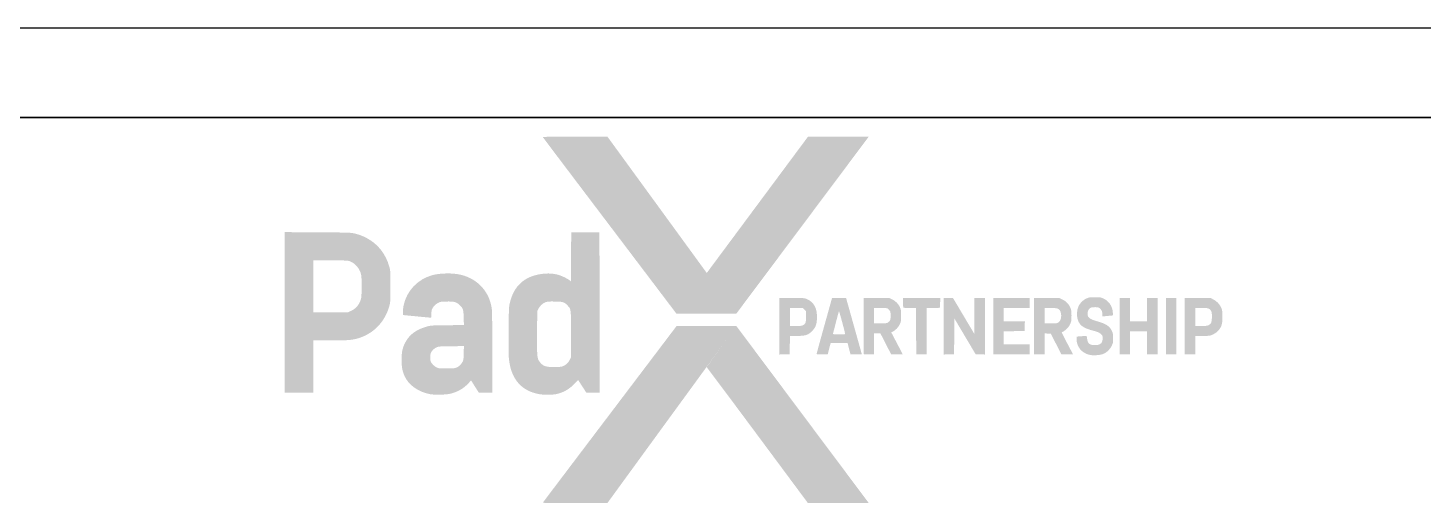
# Paper-space layout 'Layout1' of a CAD drawing. Extents: x -8 to 852, y -7 to 544.
# Drawn here: x 575.9 to 648.5, y 22 to 46.7 of the extents above; entities that cross this region are included whole.
import ezdxf
from ezdxf.enums import TextEntityAlignment as Align

# ---------------------------------------------------------------- set-up
doc = ezdxf.new("R2010")
doc.units = 0
doc.header["$LTSCALE"] = 10
doc.layers.get('0').update_dxf_attribs({"linetype": 'CONTINUOUS'})
doc.layers.get('Defpoints').update_dxf_attribs({"color": 9, "linetype": 'CONTINUOUS'})
for name, color, linetype in [('FRAME', 7, 'CONTINUOUS'), ('Title Block', 255, 'CONTINUOUS'), ('TITLE BLOCK-TEXT', 12, 'CONTINUOUS')]:
    doc.layers.add(name, color=color, linetype=linetype)
doc.styles.add('Scovan Standard', font='Franklin%20Gothic%20Medium%20Cond%20Regular.ttf', dxfattribs={"height": 2.5})

# ---------------------------------------------------------------- blocks, each defined once
blk = doc.blocks.new('HYPERSTEELPAGEFRAME')
at = {"layer": 'FRAME'}
for p, q in [((4.655, 4.655), (839.115, 4.655)), ((0, 0), (843.771, 0))]:
    blk.add_line(p, q, dxfattribs=at)
blk = doc.blocks.new('TB-CLOGO')
at = {"linetype": 'Continuous'}
h = blk.add_hatch(color=249, dxfattribs=at)
h.dxf.hatch_style = 1
edge = h.paths.add_edge_path()
edge.add_spline(control_points=[(-0.173, -0.334), (-1.725, -2.478), (-1.716, -2.478), (-1.716, -2.478)], knot_values=[0, 0, 0, 0, 1, 1, 1, 1], degree=3, periodic=0)
edge.add_spline(control_points=[(-1.716, -2.478), (-1.707, -2.478), (-0.518, -4.068), (0.926, -6.012)], knot_values=[0, 0, 0, 0, 1, 1, 1, 1], degree=3, periodic=0)
edge.add_line((0.926, -6.012), (3.552, -9.547))
edge.add_line((3.552, -9.547), (5.135, -9.547))
edge.add_line((5.135, -9.547), (6.719, -9.547))
edge.add_line((6.719, -9.547), (6.313, -9.005))
edge.add_spline(control_points=[(6.313, -9.005), (6.09, -8.707), (4.539, -6.634), (2.867, -4.399)], knot_values=[0, 0, 0, 0, 1, 1, 1, 1], degree=3, periodic=0)
edge.add_line((2.867, -4.399), (-0.173, -0.334))
edge = h.paths.add_edge_path()
edge.add_line((-1.712, 2.424), (-4.296, 5.97))
edge.add_line((-4.296, 5.97), (-6.88, 9.517))
edge.add_line((-6.88, 9.517), (-8.565, 9.517))
edge.add_spline(control_points=[(-8.565, 9.517), (-9.615, 9.517), (-10.248, 9.508), (-10.243, 9.495)], knot_values=[0, 0, 0, 0, 1, 1, 1, 1], degree=3, periodic=0)
edge.add_spline(control_points=[(-10.243, 9.495), (-10.239, 9.483), (-8.672, 7.41), (-6.761, 4.889)], knot_values=[0, 0, 0, 0, 1, 1, 1, 1], degree=3, periodic=0)
edge.add_line((-6.761, 4.889), (-3.287, 0.304))
edge.add_line((-3.287, 0.304), (-1.732, 0.304))
edge.add_line((-1.732, 0.304), (-0.177, 0.304))
edge.add_line((-0.177, 0.304), (-1.712, 2.424))
edge = h.paths.add_edge_path()
edge.add_spline(control_points=[(-18.222, 2.735), (-18.411, 3.421), (-18.831, 3.948), (-19.432, 4.256)], knot_values=[0, 0, 0, 0, 1, 1, 1, 1], degree=3, periodic=0)
edge.add_spline(control_points=[(-19.432, 4.256), (-19.652, 4.369), (-19.843, 4.436), (-20.098, 4.492)], knot_values=[0, 0, 0, 0, 1, 1, 1, 1], degree=3, periodic=0)
edge.add_spline(control_points=[(-20.098, 4.492), (-20.245, 4.524), (-20.506, 4.531), (-21.973, 4.539)], knot_values=[0, 0, 0, 0, 1, 1, 1, 1], degree=3, periodic=0)
edge.add_line((-21.973, 4.539), (-23.678, 4.549))
edge.add_line((-23.678, 4.549), (-23.678, 0.374))
edge.add_line((-23.678, 0.374), (-23.678, -3.8))
edge.add_line((-23.678, -3.8), (-22.925, -3.8))
edge.add_line((-22.925, -3.8), (-22.173, -3.8))
edge.add_line((-22.173, -3.8), (-22.173, -2.444))
edge.add_line((-22.173, -2.444), (-22.173, -1.087))
edge.add_line((-22.173, -1.087), (-21.323, -1.087))
edge.add_spline(control_points=[(-21.323, -1.087), (-20.417, -1.087), (-20.177, -1.069), (-19.875, -0.982)], knot_values=[0, 0, 0, 0, 1, 1, 1, 1], degree=3, periodic=0)
edge.add_spline(control_points=[(-19.875, -0.982), (-19.052, -0.743), (-18.454, -0.129), (-18.224, 0.715)], knot_values=[0, 0, 0, 0, 1, 1, 1, 1], degree=3, periodic=0)
edge.add_spline(control_points=[(-18.224, 0.715), (-18.173, 0.901), (-18.171, 0.942), (-18.171, 1.729)], knot_values=[0, 0, 0, 0, 1, 1, 1, 1], degree=3, periodic=0)
edge.add_spline(control_points=[(-18.171, 1.729), (-18.171, 2.509), (-18.174, 2.56), (-18.222, 2.735)], knot_values=[0, 0, 0, 0, 1, 1, 1, 1], degree=3, periodic=0)
edge = h.paths.add_edge_path(flags=16)
edge.add_line((-22.173, 3.089), (-21.278, 3.082))
edge.add_spline(control_points=[(-21.278, 3.082), (-20.402, 3.075), (-20.38, 3.073), (-20.251, 3.021)], knot_values=[0, 0, 0, 0, 1, 1, 1, 1], degree=3, periodic=0)
edge.add_spline(control_points=[(-20.251, 3.021), (-19.98, 2.912), (-19.744, 2.616), (-19.688, 2.313)], knot_values=[0, 0, 0, 0, 1, 1, 1, 1], degree=3, periodic=0)
edge.add_spline(control_points=[(-19.688, 2.313), (-19.657, 2.149), (-19.658, 1.305), (-19.69, 1.135)], knot_values=[0, 0, 0, 0, 1, 1, 1, 1], degree=3, periodic=0)
edge.add_spline(control_points=[(-19.69, 1.135), (-19.745, 0.834), (-19.934, 0.586), (-20.206, 0.457)], knot_values=[0, 0, 0, 0, 1, 1, 1, 1], degree=3, periodic=0)
edge.add_line((-20.206, 0.457), (-20.36, 0.384))
edge.add_line((-20.36, 0.384), (-21.266, 0.377))
edge.add_line((-21.266, 0.377), (-22.173, 0.371))
edge.add_line((-22.173, 0.371), (-22.173, 1.73))
edge.add_line((-22.173, 1.73), (-22.173, 3.089))
edge = h.paths.add_edge_path()
edge.add_spline(control_points=[(-12.894, 0.544), (-13.001, 1.422), (-13.605, 2.101), (-14.477, 2.324)], knot_values=[0, 0, 0, 0, 1, 1, 1, 1], degree=3, periodic=0)
edge.add_spline(control_points=[(-14.477, 2.324), (-14.897, 2.431), (-15.579, 2.424), (-15.997, 2.308)], knot_values=[0, 0, 0, 0, 1, 1, 1, 1], degree=3, periodic=0)
edge.add_spline(control_points=[(-15.997, 2.308), (-16.755, 2.098), (-17.328, 1.491), (-17.485, 0.731)], knot_values=[0, 0, 0, 0, 1, 1, 1, 1], degree=3, periodic=0)
edge.add_spline(control_points=[(-17.485, 0.731), (-17.515, 0.586), (-17.536, 0.236), (-17.515, 0.236)], knot_values=[0, 0, 0, 0, 1, 1, 1, 1], degree=3, periodic=0)
edge.add_spline(control_points=[(-17.515, 0.236), (-17.512, 0.236), (-17.196, 0.205), (-16.814, 0.167)], knot_values=[0, 0, 0, 0, 1, 1, 1, 1], degree=3, periodic=0)
edge.add_spline(control_points=[(-16.814, 0.167), (-16.432, 0.13), (-16.101, 0.099), (-16.079, 0.099)], knot_values=[0, 0, 0, 0, 1, 1, 1, 1], degree=3, periodic=0)
edge.add_spline(control_points=[(-16.079, 0.099), (-16.044, 0.099), (-16.039, 0.122), (-16.039, 0.282)], knot_values=[0, 0, 0, 0, 1, 1, 1, 1], degree=3, periodic=0)
edge.add_spline(control_points=[(-16.039, 0.282), (-16.039, 0.388), (-16.025, 0.498), (-16.007, 0.542)], knot_values=[0, 0, 0, 0, 1, 1, 1, 1], degree=3, periodic=0)
edge.add_spline(control_points=[(-16.007, 0.542), (-15.959, 0.656), (-15.817, 0.802), (-15.687, 0.87)], knot_values=[0, 0, 0, 0, 1, 1, 1, 1], degree=3, periodic=0)
edge.add_spline(control_points=[(-15.687, 0.87), (-15.582, 0.925), (-15.544, 0.931), (-15.258, 0.939)], knot_values=[0, 0, 0, 0, 1, 1, 1, 1], degree=3, periodic=0)
edge.add_spline(control_points=[(-15.258, 0.939), (-14.864, 0.949), (-14.745, 0.918), (-14.568, 0.756)], knot_values=[0, 0, 0, 0, 1, 1, 1, 1], degree=3, periodic=0)
edge.add_spline(control_points=[(-14.568, 0.756), (-14.39, 0.594), (-14.368, 0.522), (-14.356, 0.084)], knot_values=[0, 0, 0, 0, 1, 1, 1, 1], degree=3, periodic=0)
edge.add_line((-14.356, 0.084), (-14.347, -0.285))
edge.add_line((-14.347, -0.285), (-15.199, -0.294))
edge.add_spline(control_points=[(-15.199, -0.294), (-16.027, -0.303), (-16.056, -0.305), (-16.267, -0.362)], knot_values=[0, 0, 0, 0, 1, 1, 1, 1], degree=3, periodic=0)
edge.add_spline(control_points=[(-16.267, -0.362), (-16.837, -0.516), (-17.207, -0.797), (-17.419, -1.235)], knot_values=[0, 0, 0, 0, 1, 1, 1, 1], degree=3, periodic=0)
edge.add_spline(control_points=[(-17.419, -1.235), (-17.547, -1.5), (-17.59, -1.712), (-17.59, -2.09)], knot_values=[0, 0, 0, 0, 1, 1, 1, 1], degree=3, periodic=0)
edge.add_spline(control_points=[(-17.59, -2.09), (-17.59, -2.529), (-17.522, -2.81), (-17.349, -3.095)], knot_values=[0, 0, 0, 0, 1, 1, 1, 1], degree=3, periodic=0)
edge.add_spline(control_points=[(-17.349, -3.095), (-17.114, -3.482), (-16.645, -3.779), (-16.11, -3.88)], knot_values=[0, 0, 0, 0, 1, 1, 1, 1], degree=3, periodic=0)
edge.add_spline(control_points=[(-16.11, -3.88), (-15.86, -3.928), (-15.24, -3.911), (-15.024, -3.851)], knot_values=[0, 0, 0, 0, 1, 1, 1, 1], degree=3, periodic=0)
edge.add_spline(control_points=[(-15.024, -3.851), (-14.639, -3.744), (-14.355, -3.578), (-14.118, -3.323)], knot_values=[0, 0, 0, 0, 1, 1, 1, 1], degree=3, periodic=0)
edge.add_line((-14.118, -3.323), (-13.973, -3.166))
edge.add_line((-13.973, -3.166), (-13.773, -3.483))
edge.add_line((-13.773, -3.483), (-13.572, -3.8))
edge.add_line((-13.572, -3.8), (-13.221, -3.8))
edge.add_line((-13.221, -3.8), (-12.869, -3.8))
edge.add_line((-12.869, -3.8), (-12.869, -1.731))
edge.add_spline(control_points=[(-12.869, -1.731), (-12.869, -0.375), (-12.878, 0.409), (-12.894, 0.544)], knot_values=[0, 0, 0, 0, 1, 1, 1, 1], degree=3, periodic=0)
edge = h.paths.add_edge_path(flags=16)
edge.add_spline(control_points=[(-15.766, -1.442), (-15.67, -1.398), (-15.615, -1.394), (-15.005, -1.387)], knot_values=[0, 0, 0, 0, 1, 1, 1, 1], degree=3, periodic=0)
edge.add_line((-15.005, -1.387), (-14.347, -1.38))
edge.add_line((-14.347, -1.38), (-14.355, -1.741))
edge.add_spline(control_points=[(-14.355, -1.741), (-14.363, -2.091), (-14.366, -2.105), (-14.432, -2.225)], knot_values=[0, 0, 0, 0, 1, 1, 1, 1], degree=3, periodic=0)
edge.add_spline(control_points=[(-14.432, -2.225), (-14.51, -2.367), (-14.658, -2.486), (-14.801, -2.522)], knot_values=[0, 0, 0, 0, 1, 1, 1, 1], degree=3, periodic=0)
edge.add_spline(control_points=[(-14.801, -2.522), (-14.89, -2.545), (-15.521, -2.551), (-15.654, -2.53)], knot_values=[0, 0, 0, 0, 1, 1, 1, 1], degree=3, periodic=0)
edge.add_spline(control_points=[(-15.654, -2.53), (-15.771, -2.512), (-15.954, -2.38), (-16.027, -2.263)], knot_values=[0, 0, 0, 0, 1, 1, 1, 1], degree=3, periodic=0)
edge.add_spline(control_points=[(-16.027, -2.263), (-16.089, -2.162), (-16.096, -2.132), (-16.096, -1.966)], knot_values=[0, 0, 0, 0, 1, 1, 1, 1], degree=3, periodic=0)
edge.add_spline(control_points=[(-16.096, -1.966), (-16.095, -1.762), (-16.068, -1.689), (-15.943, -1.564)], knot_values=[0, 0, 0, 0, 1, 1, 1, 1], degree=3, periodic=0)
edge.add_spline(control_points=[(-15.943, -1.564), (-15.902, -1.523), (-15.822, -1.468), (-15.766, -1.442)], knot_values=[0, 0, 0, 0, 1, 1, 1, 1], degree=3, periodic=0)
edge = h.paths.add_edge_path()
edge.add_line((-7.288, 0.367), (-7.294, 4.534))
edge.add_line((-7.294, 4.534), (-8.029, 4.54))
edge.add_line((-8.029, 4.54), (-8.764, 4.546))
edge.add_line((-8.764, 4.546), (-8.77, 3.268))
edge.add_line((-8.77, 3.268), (-8.776, 1.99))
edge.add_line((-8.776, 1.99), (-8.856, 2.05))
edge.add_spline(control_points=[(-8.856, 2.05), (-8.992, 2.151), (-9.287, 2.289), (-9.468, 2.336)], knot_values=[0, 0, 0, 0, 1, 1, 1, 1], degree=3, periodic=0)
edge.add_spline(control_points=[(-9.468, 2.336), (-9.71, 2.398), (-9.97, 2.413), (-10.245, 2.381)], knot_values=[0, 0, 0, 0, 1, 1, 1, 1], degree=3, periodic=0)
edge.add_spline(control_points=[(-10.245, 2.381), (-11.186, 2.271), (-11.755, 1.761), (-11.964, 0.84)], knot_values=[0, 0, 0, 0, 1, 1, 1, 1], degree=3, periodic=0)
edge.add_spline(control_points=[(-11.964, 0.84), (-12.006, 0.651), (-12.011, 0.539), (-12.02, -0.585)], knot_values=[0, 0, 0, 0, 1, 1, 1, 1], degree=3, periodic=0)
edge.add_spline(control_points=[(-12.02, -0.585), (-12.026, -1.378), (-12.021, -1.889), (-12.005, -2.044)], knot_values=[0, 0, 0, 0, 1, 1, 1, 1], degree=3, periodic=0)
edge.add_spline(control_points=[(-12.005, -2.044), (-11.896, -3.089), (-11.363, -3.71), (-10.435, -3.878)], knot_values=[0, 0, 0, 0, 1, 1, 1, 1], degree=3, periodic=0)
edge.add_spline(control_points=[(-10.435, -3.878), (-10.19, -3.923), (-9.761, -3.923), (-9.545, -3.878)], knot_values=[0, 0, 0, 0, 1, 1, 1, 1], degree=3, periodic=0)
edge.add_spline(control_points=[(-9.545, -3.878), (-9.175, -3.802), (-8.855, -3.618), (-8.576, -3.322)], knot_values=[0, 0, 0, 0, 1, 1, 1, 1], degree=3, periodic=0)
edge.add_line((-8.576, -3.322), (-8.405, -3.141))
edge.add_line((-8.405, -3.141), (-8.192, -3.471))
edge.add_line((-8.192, -3.471), (-7.978, -3.8))
edge.add_line((-7.978, -3.8), (-7.63, -3.8))
edge.add_line((-7.63, -3.8), (-7.283, -3.8))
edge.add_line((-7.283, -3.8), (-7.288, 0.367))
edge = h.paths.add_edge_path(flags=16)
edge.add_line((-10.532, 0.43), (-10.478, 0.55))
edge.add_spline(control_points=[(-10.478, 0.55), (-10.409, 0.702), (-10.238, 0.858), (-10.086, 0.909)], knot_values=[0, 0, 0, 0, 1, 1, 1, 1], degree=3, periodic=0)
edge.add_spline(control_points=[(-10.086, 0.909), (-9.994, 0.939), (-9.902, 0.945), (-9.602, 0.939)], knot_values=[0, 0, 0, 0, 1, 1, 1, 1], degree=3, periodic=0)
edge.add_spline(control_points=[(-9.602, 0.939), (-9.177, 0.93), (-9.12, 0.911), (-8.95, 0.727)], knot_values=[0, 0, 0, 0, 1, 1, 1, 1], degree=3, periodic=0)
edge.add_spline(control_points=[(-8.95, 0.727), (-8.768, 0.529), (-8.776, 0.602), (-8.776, -0.756)], knot_values=[0, 0, 0, 0, 1, 1, 1, 1], degree=3, periodic=0)
edge.add_line((-8.776, -0.756), (-8.776, -1.965))
edge.add_line((-8.776, -1.965), (-8.84, -2.094))
edge.add_spline(control_points=[(-8.84, -2.094), (-8.912, -2.242), (-9.023, -2.349), (-9.174, -2.417)], knot_values=[0, 0, 0, 0, 1, 1, 1, 1], degree=3, periodic=0)
edge.add_spline(control_points=[(-9.174, -2.417), (-9.261, -2.457), (-9.332, -2.465), (-9.609, -2.471)], knot_values=[0, 0, 0, 0, 1, 1, 1, 1], degree=3, periodic=0)
edge.add_spline(control_points=[(-9.609, -2.471), (-10.084, -2.48), (-10.26, -2.416), (-10.422, -2.175)], knot_values=[0, 0, 0, 0, 1, 1, 1, 1], degree=3, periodic=0)
edge.add_spline(control_points=[(-10.422, -2.175), (-10.541, -1.999), (-10.546, -1.929), (-10.539, -0.696)], knot_values=[0, 0, 0, 0, 1, 1, 1, 1], degree=3, periodic=0)
edge.add_line((-10.539, -0.696), (-10.532, 0.43))
edge = h.paths.add_edge_path()
edge.add_spline(control_points=[(4.02, 0.029), (4.053, 0.569), (3.864, 0.93), (3.47, 1.077)], knot_values=[0, 0, 0, 0, 1, 1, 1, 1], degree=3, periodic=0)
edge.add_spline(control_points=[(3.47, 1.077), (3.351, 1.122), (3.297, 1.125), (2.704, 1.125)], knot_values=[0, 0, 0, 0, 1, 1, 1, 1], degree=3, periodic=0)
edge.add_line((2.704, 1.125), (2.067, 1.125))
edge.add_line((2.067, 1.125), (2.067, -0.346))
edge.add_line((2.067, -0.346), (2.067, -1.818))
edge.add_line((2.067, -1.818), (2.334, -1.811))
edge.add_line((2.334, -1.811), (2.602, -1.805))
edge.add_line((2.602, -1.805), (2.609, -1.334))
edge.add_line((2.609, -1.334), (2.615, -0.863))
edge.add_line((2.615, -0.863), (2.985, -0.854))
edge.add_spline(control_points=[(2.985, -0.854), (3.452, -0.842), (3.559, -0.806), (3.767, -0.598)], knot_values=[0, 0, 0, 0, 1, 1, 1, 1], degree=3, periodic=0)
edge.add_spline(control_points=[(3.767, -0.598), (3.943, -0.422), (4.002, -0.278), (4.02, 0.029)], knot_values=[0, 0, 0, 0, 1, 1, 1, 1], degree=3, periodic=0)
edge = h.paths.add_edge_path(flags=16)
edge.add_spline(control_points=[(3.458, 0.156), (3.458, -0.15), (3.427, -0.232), (3.288, -0.298)], knot_values=[0, 0, 0, 0, 1, 1, 1, 1], degree=3, periodic=0)
edge.add_spline(control_points=[(3.288, -0.298), (3.23, -0.325), (3.14, -0.334), (2.912, -0.334)], knot_values=[0, 0, 0, 0, 1, 1, 1, 1], degree=3, periodic=0)
edge.add_line((2.912, -0.334), (2.614, -0.334))
edge.add_line((2.614, -0.334), (2.614, 0.133))
edge.add_line((2.614, 0.133), (2.614, 0.601))
edge.add_line((2.614, 0.601), (2.947, 0.601))
edge.add_line((2.947, 0.601), (3.28, 0.601))
edge.add_line((3.28, 0.601), (3.369, 0.512))
edge.add_line((3.369, 0.512), (3.458, 0.424))
edge.add_line((3.458, 0.424), (3.458, 0.156))
edge = h.paths.add_edge_path()
edge.add_line((5.539, 1.114), (5.172, 1.12))
edge.add_line((5.172, 1.12), (4.805, 1.126))
edge.add_line((4.805, 1.126), (4.779, 1.029))
edge.add_spline(control_points=[(4.779, 1.029), (4.765, 0.975), (4.585, 0.328), (4.379, -0.41)], knot_values=[0, 0, 0, 0, 1, 1, 1, 1], degree=3, periodic=0)
edge.add_spline(control_points=[(4.379, -0.41), (4.173, -1.147), (4.005, -1.766), (4.005, -1.784)], knot_values=[0, 0, 0, 0, 1, 1, 1, 1], degree=3, periodic=0)
edge.add_spline(control_points=[(4.005, -1.784), (4.005, -1.812), (4.052, -1.817), (4.294, -1.811)], knot_values=[0, 0, 0, 0, 1, 1, 1, 1], degree=3, periodic=0)
edge.add_line((4.294, -1.811), (4.583, -1.805))
edge.add_line((4.583, -1.805), (4.626, -1.634))
edge.add_spline(control_points=[(4.626, -1.634), (4.649, -1.54), (4.683, -1.409), (4.702, -1.343)], knot_values=[0, 0, 0, 0, 1, 1, 1, 1], degree=3, periodic=0)
edge.add_line((4.702, -1.343), (4.736, -1.224))
edge.add_line((4.736, -1.224), (5.176, -1.224))
edge.add_line((5.176, -1.224), (5.616, -1.224))
edge.add_line((5.616, -1.224), (5.691, -1.52))
edge.add_line((5.691, -1.52), (5.767, -1.816))
edge.add_line((5.767, -1.816), (6.06, -1.816))
edge.add_spline(control_points=[(6.06, -1.816), (6.221, -1.816), (6.353, -1.809), (6.353, -1.799)], knot_values=[0, 0, 0, 0, 1, 1, 1, 1], degree=3, periodic=0)
edge.add_spline(control_points=[(6.353, -1.799), (6.352, -1.79), (6.169, -1.131), (5.945, -0.334)], knot_values=[0, 0, 0, 0, 1, 1, 1, 1], degree=3, periodic=0)
edge.add_line((5.945, -0.334), (5.539, 1.114))
edge = h.paths.add_edge_path(flags=16)
edge.add_spline(control_points=[(5.009, -0.14), (5.086, 0.161), (5.157, 0.42), (5.166, 0.436)], knot_values=[0, 0, 0, 0, 1, 1, 1, 1], degree=3, periodic=0)
edge.add_spline(control_points=[(5.166, 0.436), (5.178, 0.458), (5.487, -0.686), (5.487, -0.754)], knot_values=[0, 0, 0, 0, 1, 1, 1, 1], degree=3, periodic=0)
edge.add_spline(control_points=[(5.487, -0.754), (5.487, -0.761), (5.343, -0.767), (5.166, -0.767)], knot_values=[0, 0, 0, 0, 1, 1, 1, 1], degree=3, periodic=0)
edge.add_spline(control_points=[(5.166, -0.767), (4.871, -0.767), (4.846, -0.764), (4.857, -0.728)], knot_values=[0, 0, 0, 0, 1, 1, 1, 1], degree=3, periodic=0)
edge.add_spline(control_points=[(4.857, -0.728), (4.864, -0.706), (4.932, -0.441), (5.009, -0.14)], knot_values=[0, 0, 0, 0, 1, 1, 1, 1], degree=3, periodic=0)
edge = h.paths.add_edge_path()
edge.add_spline(control_points=[(8.33, -0.248), (8.391, -0.124), (8.394, -0.102), (8.394, 0.202)], knot_values=[0, 0, 0, 0, 1, 1, 1, 1], degree=3, periodic=0)
edge.add_spline(control_points=[(8.394, 0.202), (8.394, 0.5), (8.39, 0.529), (8.333, 0.651)], knot_values=[0, 0, 0, 0, 1, 1, 1, 1], degree=3, periodic=0)
edge.add_spline(control_points=[(8.333, 0.651), (8.256, 0.816), (8.11, 0.962), (7.937, 1.047)], knot_values=[0, 0, 0, 0, 1, 1, 1, 1], degree=3, periodic=0)
edge.add_line((7.937, 1.047), (7.801, 1.114))
edge.add_line((7.801, 1.114), (7.123, 1.121))
edge.add_line((7.123, 1.121), (6.445, 1.128))
edge.add_line((6.445, 1.128), (6.445, -0.329))
edge.add_spline(control_points=[(6.445, -0.329), (6.445, -1.13), (6.452, -1.793), (6.46, -1.801)], knot_values=[0, 0, 0, 0, 1, 1, 1, 1], degree=3, periodic=0)
edge.add_spline(control_points=[(6.46, -1.801), (6.468, -1.81), (6.591, -1.816), (6.734, -1.816)], knot_values=[0, 0, 0, 0, 1, 1, 1, 1], degree=3, periodic=0)
edge.add_line((6.734, -1.816), (6.992, -1.816))
edge.add_line((6.992, -1.816), (6.992, -1.269))
edge.add_line((6.992, -1.269), (6.992, -0.722))
edge.add_line((6.992, -0.722), (7.158, -0.722))
edge.add_line((7.158, -0.722), (7.324, -0.722))
edge.add_line((7.324, -0.722), (7.604, -1.269))
edge.add_line((7.604, -1.269), (7.885, -1.816))
edge.add_line((7.885, -1.816), (8.179, -1.816))
edge.add_spline(control_points=[(8.179, -1.816), (8.342, -1.816), (8.474, -1.809), (8.474, -1.799)], knot_values=[0, 0, 0, 0, 1, 1, 1, 1], degree=3, periodic=0)
edge.add_spline(control_points=[(8.474, -1.799), (8.474, -1.79), (8.341, -1.532), (8.18, -1.225)], knot_values=[0, 0, 0, 0, 1, 1, 1, 1], degree=3, periodic=0)
edge.add_line((8.18, -1.225), (7.886, -0.668))
edge.add_line((7.886, -0.668), (7.976, -0.624))
edge.add_spline(control_points=[(7.976, -0.624), (8.105, -0.56), (8.255, -0.4), (8.33, -0.248)], knot_values=[0, 0, 0, 0, 1, 1, 1, 1], degree=3, periodic=0)
edge = h.paths.add_edge_path(flags=16)
edge.add_line((6.992, -0.197), (6.992, 0.202))
edge.add_line((6.992, 0.202), (6.992, 0.601))
edge.add_line((6.992, 0.601), (7.331, 0.601))
edge.add_spline(control_points=[(7.331, 0.601), (7.64, 0.601), (7.675, 0.596), (7.73, 0.553)], knot_values=[0, 0, 0, 0, 1, 1, 1, 1], degree=3, periodic=0)
edge.add_spline(control_points=[(7.73, 0.553), (7.828, 0.476), (7.858, 0.392), (7.858, 0.202)], knot_values=[0, 0, 0, 0, 1, 1, 1, 1], degree=3, periodic=0)
edge.add_spline(control_points=[(7.858, 0.202), (7.858, 0.001), (7.823, -0.087), (7.715, -0.153)], knot_values=[0, 0, 0, 0, 1, 1, 1, 1], degree=3, periodic=0)
edge.add_spline(control_points=[(7.715, -0.153), (7.651, -0.191), (7.599, -0.197), (7.317, -0.197)], knot_values=[0, 0, 0, 0, 1, 1, 1, 1], degree=3, periodic=0)
edge.add_line((7.317, -0.197), (6.992, -0.197))
edge = h.paths.add_edge_path()
edge.add_line((9.728, 0.599), (10.076, 0.606))
edge.add_line((10.076, 0.606), (10.424, 0.612))
edge.add_line((10.424, 0.612), (10.43, 0.869))
edge.add_line((10.43, 0.869), (10.437, 1.125))
edge.add_line((10.437, 1.125), (9.466, 1.125))
edge.add_line((9.466, 1.125), (8.495, 1.125))
edge.add_line((8.495, 1.125), (8.502, 0.869))
edge.add_line((8.502, 0.869), (8.508, 0.612))
edge.add_line((8.508, 0.612), (8.845, 0.606))
edge.add_line((8.845, 0.606), (9.181, 0.599))
edge.add_line((9.181, 0.599), (9.181, -0.593))
edge.add_spline(control_points=[(9.181, -0.593), (9.181, -1.249), (9.188, -1.793), (9.196, -1.801)], knot_values=[0, 0, 0, 0, 1, 1, 1, 1], degree=3, periodic=0)
edge.add_spline(control_points=[(9.196, -1.801), (9.205, -1.81), (9.328, -1.816), (9.47, -1.816)], knot_values=[0, 0, 0, 0, 1, 1, 1, 1], degree=3, periodic=0)
edge.add_line((9.47, -1.816), (9.728, -1.816))
edge.add_line((9.728, -1.816), (9.728, -0.608))
edge.add_line((9.728, -0.608), (9.728, 0.599))
h.paths.add_polyline_path([(11.103, 1.114), (10.86, 1.12), (10.618, 1.127), (10.618, -0.346), (10.618, -1.818), (10.886, -1.811), (11.153, -1.805), (11.165, -0.879), (11.176, 0.048), (11.727, -0.879), (12.277, -1.805), (12.519, -1.811), (12.761, -1.818), (12.761, -0.346), (12.761, 1.125), (12.488, 1.125), (12.214, 1.125), (12.208, 0.195), (12.202, -0.735), (11.653, 0.189)])
h.paths.add_polyline_path([(13.742, 0.601), (14.414, 0.601), (15.087, 0.601), (15.087, 0.863), (15.087, 1.125), (14.141, 1.125), (13.194, 1.125), (13.194, -0.346), (13.194, -1.816), (14.141, -1.816), (15.087, -1.816), (15.087, -1.554), (15.087, -1.292), (14.414, -1.292), (13.742, -1.292), (13.742, -0.95), (13.742, -0.609), (14.283, -0.603), (14.825, -0.596), (14.831, -0.34), (14.838, -0.083), (14.29, -0.083), (13.742, -0.083), (13.742, 0.259)])
edge = h.paths.add_edge_path()
edge.add_spline(control_points=[(17.212, -0.201), (17.256, -0.092), (17.264, -0.029), (17.264, 0.202)], knot_values=[0, 0, 0, 0, 1, 1, 1, 1], degree=3, periodic=0)
edge.add_spline(control_points=[(17.264, 0.202), (17.264, 0.433), (17.256, 0.495), (17.212, 0.605)], knot_values=[0, 0, 0, 0, 1, 1, 1, 1], degree=3, periodic=0)
edge.add_spline(control_points=[(17.212, 0.605), (17.139, 0.787), (16.987, 0.948), (16.802, 1.039)], knot_values=[0, 0, 0, 0, 1, 1, 1, 1], degree=3, periodic=0)
edge.add_line((16.802, 1.039), (16.65, 1.114))
edge.add_line((16.65, 1.114), (15.983, 1.12))
edge.add_line((15.983, 1.12), (15.315, 1.127))
edge.add_line((15.315, 1.127), (15.315, -0.345))
edge.add_line((15.315, -0.345), (15.315, -1.816))
edge.add_line((15.315, -1.816), (15.589, -1.816))
edge.add_line((15.589, -1.816), (15.862, -1.816))
edge.add_line((15.862, -1.816), (15.862, -1.268))
edge.add_line((15.862, -1.268), (15.862, -0.72))
edge.add_line((15.862, -0.72), (16.025, -0.727))
edge.add_line((16.025, -0.727), (16.188, -0.733))
edge.add_line((16.188, -0.733), (16.464, -1.274))
edge.add_line((16.464, -1.274), (16.74, -1.815))
edge.add_line((16.74, -1.815), (17.043, -1.816))
edge.add_line((17.043, -1.816), (17.346, -1.816))
edge.add_line((17.346, -1.816), (17.308, -1.742))
edge.add_spline(control_points=[(17.308, -1.742), (17.287, -1.702), (17.153, -1.445), (17.008, -1.171)], knot_values=[0, 0, 0, 0, 1, 1, 1, 1], degree=3, periodic=0)
edge.add_spline(control_points=[(17.008, -1.171), (16.864, -0.898), (16.75, -0.671), (16.755, -0.668)], knot_values=[0, 0, 0, 0, 1, 1, 1, 1], degree=3, periodic=0)
edge.add_spline(control_points=[(16.755, -0.668), (16.759, -0.664), (16.811, -0.634), (16.869, -0.601)], knot_values=[0, 0, 0, 0, 1, 1, 1, 1], degree=3, periodic=0)
edge.add_spline(control_points=[(16.869, -0.601), (17.011, -0.52), (17.149, -0.358), (17.212, -0.201)], knot_values=[0, 0, 0, 0, 1, 1, 1, 1], degree=3, periodic=0)
edge = h.paths.add_edge_path(flags=16)
edge.add_line((15.862, 0.202), (15.862, 0.601))
edge.add_line((15.862, 0.601), (16.184, 0.601))
edge.add_spline(control_points=[(16.184, 0.601), (16.554, 0.601), (16.61, 0.582), (16.684, 0.429)], knot_values=[0, 0, 0, 0, 1, 1, 1, 1], degree=3, periodic=0)
edge.add_spline(control_points=[(16.684, 0.429), (16.737, 0.318), (16.744, 0.111), (16.698, 0)], knot_values=[0, 0, 0, 0, 1, 1, 1, 1], degree=3, periodic=0)
edge.add_spline(control_points=[(16.698, 0), (16.681, -0.041), (16.634, -0.102), (16.593, -0.136)], knot_values=[0, 0, 0, 0, 1, 1, 1, 1], degree=3, periodic=0)
edge.add_spline(control_points=[(16.593, -0.136), (16.521, -0.197), (16.515, -0.197), (16.191, -0.197)], knot_values=[0, 0, 0, 0, 1, 1, 1, 1], degree=3, periodic=0)
edge.add_line((16.191, -0.197), (15.862, -0.197))
edge.add_line((15.862, -0.197), (15.862, 0.202))
edge = h.paths.add_edge_path()
edge.add_spline(control_points=[(18.656, -0.106), (18.216, 0.016), (18.097, 0.102), (18.097, 0.296)], knot_values=[0, 0, 0, 0, 1, 1, 1, 1], degree=3, periodic=0)
edge.add_spline(control_points=[(18.097, 0.296), (18.097, 0.429), (18.154, 0.549), (18.243, 0.603)], knot_values=[0, 0, 0, 0, 1, 1, 1, 1], degree=3, periodic=0)
edge.add_spline(control_points=[(18.243, 0.603), (18.296, 0.635), (18.358, 0.646), (18.489, 0.646)], knot_values=[0, 0, 0, 0, 1, 1, 1, 1], degree=3, periodic=0)
edge.add_spline(control_points=[(18.489, 0.646), (18.645, 0.646), (18.671, 0.64), (18.737, 0.585)], knot_values=[0, 0, 0, 0, 1, 1, 1, 1], degree=3, periodic=0)
edge.add_spline(control_points=[(18.737, 0.585), (18.828, 0.508), (18.872, 0.405), (18.872, 0.268)], knot_values=[0, 0, 0, 0, 1, 1, 1, 1], degree=3, periodic=0)
edge.add_line((18.872, 0.268), (18.872, 0.162))
edge.add_line((18.872, 0.162), (19.026, 0.177))
edge.add_spline(control_points=[(19.026, 0.177), (19.111, 0.185), (19.235, 0.198), (19.303, 0.205)], knot_values=[0, 0, 0, 0, 1, 1, 1, 1], degree=3, periodic=0)
edge.add_line((19.303, 0.205), (19.425, 0.219))
edge.add_line((19.425, 0.219), (19.414, 0.37))
edge.add_spline(control_points=[(19.414, 0.37), (19.389, 0.695), (19.223, 0.948), (18.945, 1.085)], knot_values=[0, 0, 0, 0, 1, 1, 1, 1], degree=3, periodic=0)
edge.add_spline(control_points=[(18.945, 1.085), (18.796, 1.158), (18.787, 1.159), (18.485, 1.159)], knot_values=[0, 0, 0, 0, 1, 1, 1, 1], degree=3, periodic=0)
edge.add_spline(control_points=[(18.485, 1.159), (18.195, 1.159), (18.169, 1.156), (18.04, 1.096)], knot_values=[0, 0, 0, 0, 1, 1, 1, 1], degree=3, periodic=0)
edge.add_spline(control_points=[(18.04, 1.096), (17.86, 1.012), (17.706, 0.857), (17.627, 0.683)], knot_values=[0, 0, 0, 0, 1, 1, 1, 1], degree=3, periodic=0)
edge.add_spline(control_points=[(17.627, 0.683), (17.544, 0.501), (17.526, 0.216), (17.583, 0.018)], knot_values=[0, 0, 0, 0, 1, 1, 1, 1], degree=3, periodic=0)
edge.add_spline(control_points=[(17.583, 0.018), (17.678, -0.307), (17.869, -0.445), (18.426, -0.587)], knot_values=[0, 0, 0, 0, 1, 1, 1, 1], degree=3, periodic=0)
edge.add_spline(control_points=[(18.426, -0.587), (18.637, -0.642), (18.748, -0.694), (18.827, -0.779)], knot_values=[0, 0, 0, 0, 1, 1, 1, 1], degree=3, periodic=0)
edge.add_spline(control_points=[(18.827, -0.779), (18.875, -0.83), (18.884, -0.861), (18.883, -0.98)], knot_values=[0, 0, 0, 0, 1, 1, 1, 1], degree=3, periodic=0)
edge.add_spline(control_points=[(18.883, -0.98), (18.882, -1.134), (18.845, -1.213), (18.74, -1.285)], knot_values=[0, 0, 0, 0, 1, 1, 1, 1], degree=3, periodic=0)
edge.add_spline(control_points=[(18.74, -1.285), (18.653, -1.343), (18.316, -1.344), (18.227, -1.286)], knot_values=[0, 0, 0, 0, 1, 1, 1, 1], degree=3, periodic=0)
edge.add_spline(control_points=[(18.227, -1.286), (18.132, -1.224), (18.091, -1.142), (18.076, -0.988)], knot_values=[0, 0, 0, 0, 1, 1, 1, 1], degree=3, periodic=0)
edge.add_spline(control_points=[(18.076, -0.988), (18.069, -0.911), (18.052, -0.848), (18.04, -0.848)], knot_values=[0, 0, 0, 0, 1, 1, 1, 1], degree=3, periodic=0)
edge.add_spline(control_points=[(18.04, -0.848), (18.027, -0.848), (17.907, -0.857), (17.772, -0.867)], knot_values=[0, 0, 0, 0, 1, 1, 1, 1], degree=3, periodic=0)
edge.add_line((17.772, -0.867), (17.527, -0.886))
edge.add_line((17.527, -0.886), (17.527, -1.005))
edge.add_spline(control_points=[(17.527, -1.005), (17.527, -1.403), (17.772, -1.716), (18.171, -1.828)], knot_values=[0, 0, 0, 0, 1, 1, 1, 1], degree=3, periodic=0)
edge.add_spline(control_points=[(18.171, -1.828), (18.345, -1.878), (18.728, -1.86), (18.901, -1.794)], knot_values=[0, 0, 0, 0, 1, 1, 1, 1], degree=3, periodic=0)
edge.add_spline(control_points=[(18.901, -1.794), (19.082, -1.726), (19.262, -1.556), (19.356, -1.365)], knot_values=[0, 0, 0, 0, 1, 1, 1, 1], degree=3, periodic=0)
edge.add_spline(control_points=[(19.356, -1.365), (19.426, -1.222), (19.431, -1.198), (19.431, -0.973)], knot_values=[0, 0, 0, 0, 1, 1, 1, 1], degree=3, periodic=0)
edge.add_spline(control_points=[(19.431, -0.973), (19.43, -0.757), (19.424, -0.719), (19.365, -0.591)], knot_values=[0, 0, 0, 0, 1, 1, 1, 1], degree=3, periodic=0)
edge.add_spline(control_points=[(19.365, -0.591), (19.254, -0.351), (19.062, -0.22), (18.656, -0.106)], knot_values=[0, 0, 0, 0, 1, 1, 1, 1], degree=3, periodic=0)
edge = h.paths.add_edge_path()
edge.add_line((20.309, 0.521), (20.309, 1.125))
edge.add_line((20.309, 1.125), (20.035, 1.125))
edge.add_line((20.035, 1.125), (19.762, 1.125))
edge.add_line((19.762, 1.125), (19.762, -0.33))
edge.add_spline(control_points=[(19.762, -0.33), (19.762, -1.131), (19.768, -1.793), (19.777, -1.801)], knot_values=[0, 0, 0, 0, 1, 1, 1, 1], degree=3, periodic=0)
edge.add_spline(control_points=[(19.777, -1.801), (19.785, -1.81), (19.908, -1.816), (20.05, -1.816)], knot_values=[0, 0, 0, 0, 1, 1, 1, 1], degree=3, periodic=0)
edge.add_line((20.05, -1.816), (20.309, -1.816))
edge.add_line((20.309, -1.816), (20.309, -1.212))
edge.add_line((20.309, -1.212), (20.309, -0.608))
edge.add_line((20.309, -0.608), (20.753, -0.608))
edge.add_line((20.753, -0.608), (21.198, -0.608))
edge.add_line((21.198, -0.608), (21.198, -1.212))
edge.add_line((21.198, -1.212), (21.198, -1.816))
edge.add_line((21.198, -1.816), (21.472, -1.816))
edge.add_line((21.472, -1.816), (21.745, -1.816))
edge.add_line((21.745, -1.816), (21.745, -0.346))
edge.add_line((21.745, -0.346), (21.745, 1.125))
edge.add_line((21.745, 1.125), (21.472, 1.125))
edge.add_line((21.472, 1.125), (21.198, 1.125))
edge.add_line((21.198, 1.125), (21.198, 0.521))
edge.add_line((21.198, 0.521), (21.198, -0.083))
edge.add_line((21.198, -0.083), (20.753, -0.083))
edge.add_line((20.753, -0.083), (20.309, -0.083))
edge.add_line((20.309, -0.083), (20.309, 0.521))
h.paths.add_polyline_path([(22.726, 1.125), (22.452, 1.125), (22.179, 1.125), (22.179, -0.346), (22.179, -1.816), (22.452, -1.816), (22.726, -1.816), (22.726, -0.346)])
edge = h.paths.add_edge_path()
edge.add_spline(control_points=[(24.979, -0.477), (25.095, -0.295), (25.126, -0.144), (25.116, 0.198)], knot_values=[0, 0, 0, 0, 1, 1, 1, 1], degree=3, periodic=0)
edge.add_spline(control_points=[(25.116, 0.198), (25.109, 0.465), (25.102, 0.512), (25.048, 0.627)], knot_values=[0, 0, 0, 0, 1, 1, 1, 1], degree=3, periodic=0)
edge.add_spline(control_points=[(25.048, 0.627), (24.967, 0.801), (24.821, 0.954), (24.654, 1.042)], knot_values=[0, 0, 0, 0, 1, 1, 1, 1], degree=3, periodic=0)
edge.add_line((24.654, 1.042), (24.516, 1.114))
edge.add_line((24.516, 1.114), (23.838, 1.121))
edge.add_line((23.838, 1.121), (23.159, 1.128))
edge.add_line((23.159, 1.128), (23.159, -0.344))
edge.add_line((23.159, -0.344), (23.159, -1.816))
edge.add_line((23.159, -1.816), (23.433, -1.816))
edge.add_line((23.433, -1.816), (23.706, -1.816))
edge.add_line((23.706, -1.816), (23.706, -1.34))
edge.add_line((23.706, -1.34), (23.706, -0.863))
edge.add_line((23.706, -0.863), (24.088, -0.855))
edge.add_spline(control_points=[(24.088, -0.855), (24.447, -0.847), (24.478, -0.843), (24.603, -0.785)], knot_values=[0, 0, 0, 0, 1, 1, 1, 1], degree=3, periodic=0)
edge.add_spline(control_points=[(24.603, -0.785), (24.781, -0.702), (24.896, -0.608), (24.979, -0.477)], knot_values=[0, 0, 0, 0, 1, 1, 1, 1], degree=3, periodic=0)
edge = h.paths.add_edge_path(flags=16)
edge.add_line((23.706, 0.133), (23.706, 0.601))
edge.add_line((23.706, 0.601), (24.031, 0.601))
edge.add_spline(control_points=[(24.031, 0.601), (24.309, 0.601), (24.367, 0.594), (24.427, 0.558)], knot_values=[0, 0, 0, 0, 1, 1, 1, 1], degree=3, periodic=0)
edge.add_spline(control_points=[(24.427, 0.558), (24.545, 0.485), (24.578, 0.381), (24.569, 0.11)], knot_values=[0, 0, 0, 0, 1, 1, 1, 1], degree=3, periodic=0)
edge.add_spline(control_points=[(24.569, 0.11), (24.561, -0.155), (24.531, -0.222), (24.389, -0.294)], knot_values=[0, 0, 0, 0, 1, 1, 1, 1], degree=3, periodic=0)
edge.add_spline(control_points=[(24.389, -0.294), (24.326, -0.326), (24.251, -0.334), (24.009, -0.334)], knot_values=[0, 0, 0, 0, 1, 1, 1, 1], degree=3, periodic=0)
edge.add_line((24.009, -0.334), (23.706, -0.334))
edge.add_line((23.706, -0.334), (23.706, 0.133))
h = blk.add_hatch(color=30, dxfattribs=at)
h.dxf.hatch_style = 1
edge = h.paths.add_edge_path()
edge.add_spline(control_points=[(1.158, 2.089), (1.893, 3.07), (3.444, 5.143), (4.605, 6.695)], knot_values=[0, 0, 0, 0, 1, 1, 1, 1], degree=3, periodic=0)
edge.add_line((4.605, 6.695), (6.717, 9.517))
edge.add_line((6.717, 9.517), (5.137, 9.517))
edge.add_line((5.137, 9.517), (3.557, 9.517))
edge.add_line((3.557, 9.517), (1.198, 6.342))
edge.add_spline(control_points=[(1.198, 6.342), (-0.099, 4.596), (-1.712, 2.424), (-1.712, 2.424)], knot_values=[0, 0, 0, 0, 1, 1, 1, 1], degree=3, periodic=0)
edge.add_line((-1.712, 2.424), (-0.177, 0.304))
edge.add_line((-0.177, 0.304), (1.158, 2.089))
edge = h.paths.add_edge_path()
edge.add_spline(control_points=[(-4.308, -6.012), (-2.891, -4.068), (-1.725, -2.478), (-0.173, -0.334)], knot_values=[0, 0, 0, 0, 1, 1, 1, 1], degree=3, periodic=0)
edge.add_line((-0.173, -0.334), (-1.727, -0.334))
edge.add_line((-1.727, -0.334), (-3.281, -0.334))
edge.add_line((-3.281, -0.334), (-6.758, -4.922))
edge.add_spline(control_points=[(-6.758, -4.922), (-8.671, -7.445), (-10.239, -9.518), (-10.243, -9.528)], knot_values=[0, 0, 0, 0, 1, 1, 1, 1], degree=3, periodic=0)
edge.add_spline(control_points=[(-10.243, -9.528), (-10.247, -9.538), (-9.493, -9.547), (-8.567, -9.547)], knot_values=[0, 0, 0, 0, 1, 1, 1, 1], degree=3, periodic=0)
edge.add_line((-8.567, -9.547), (-6.883, -9.547))
edge.add_line((-6.883, -9.547), (-4.308, -6.012))
blk = doc.blocks.new('padx-tbd')
at = {"layer": 'Title Block', "color": 255}
blk.add_line((843.771, 42.035), (0, 42.035), dxfattribs=at)
blk.add_blockref('TB-CLOGO', (612.977, 31.518))
at = {"layer": 'TITLE BLOCK-TEXT', "color": 12, "style": 'Scovan Standard', "flags": 8}
for tag, p in [('REF_5', (25, 38.422)), ('REV_5', (352.84, 38.422)), ('PROJECT5', (504.323, 38.422)), ('DATE5', (525.833, 38.422)), ('BY5', (542.961, 38.422)), ('CHK5', (555.707, 38.422)), ('PE5', (568.452, 38.422)), ('REF_4', (25, 31.194)), ('REV_4', (352.84, 31.194)), ('PROJECT4', (504.323, 31.194)), ('DATE4', (525.833, 31.194)), ('BY4', (542.961, 31.194)), ('CHK4', (555.707, 31.194)), ('PE4', (568.452, 31.194)), ('REF_3', (25, 23.967)), ('REV_3', (352.84, 23.967)), ('PROJECT3', (504.323, 23.967)), ('DATE3', (525.833, 23.967)), ('BY3', (542.961, 23.967)), ('CHK3', (555.707, 23.967)), ('PE3', (568.452, 23.967)), ('REF_2', (25, 16.739)), ('REV_2', (352.84, 16.739)), ('PROJECT2', (504.323, 16.739)), ('DATE2', (525.833, 16.739)), ('BY2', (542.961, 16.739)), ('CHK2', (555.707, 16.739)), ('PE2', (568.452, 16.739)), ('REF_1', (25, 9.512)), ('REV_1', (352.84, 9.512)), ('PROJECT1', (504.323, 9.512)), ('DATE1', (525.833, 9.512)), ('BY1', (542.961, 9.512)), ('CHK1', (555.707, 9.512)), ('PE1', (568.452, 9.512))]:
    blk.add_attdef(tag, text='', height=2.5, dxfattribs=at).set_placement(p, align=Align.MIDDLE_CENTER)
for tag, height, p in [('REF_5_DESC', 2.5, (52.268, 38.422)), ('REV_5_DESC', 2.5, (363.041, 38.422)), ('REF_4_DESC', 2.5, (52.268, 31.194)), ('REV_4_DESC', 2.5, (363.041, 31.194)), ('REF_3_DESC', 2.5, (52.268, 23.967)), ('REV_3_DESC', 2.5, (363.041, 23.967)), ('REF_2_DESC', 2.5, (52.268, 16.739)), ('REV_2_DESC', 2.5, (363.041, 16.739)), ('REF_1_DESC', 2.5, (52.268, 9.512)), ('REV_1_DESC', 2.5, (363.041, 9.512)), ('PATH', 2, (13, -2.897)), ('USER_PLOTTED', 2, (309, -2.897)), ('PLOT_DATE', 2, (348, -2.897))]:
    blk.add_attdef(tag, text='', height=height, dxfattribs=at).set_placement(p, align=Align.MIDDLE_LEFT)
at = {"layer": 'TITLE BLOCK-TEXT', "color": 12, "style": 'Scovan Standard'}
for tag, p in [('TITLE1', (747.449, 37.277)), ('LSD', (747.449, 31.277)), ('TITLE2', (747.449, 25.277)), ('TITLE3', (747.449, 19.277)), ('CLIENTDRAWINGNO', (686.567, 5.993)), ('RN', (838.502, 5.993))]:
    blk.add_attdef(tag, text='', height=4, dxfattribs=at).set_placement(p, align=Align.MIDDLE_CENTER)
at = {"layer": 'TITLE BLOCK-TEXT', "color": 210, "style": 'Scovan Standard', "flags": 8}
blk.add_attdef('DWGNO', text='', height=4, dxfattribs=at).set_placement((777.506, 5.993), align=Align.MIDDLE_CENTER)

psp = doc.layouts.get("Layout1")

# ---------------------------------------------------------------- block references
psp.add_blockref('padx-tbd', (0, 0))
at = {"layer": 'Defpoints'}
psp.add_blockref('HYPERSTEELPAGEFRAME', (0, 42.035), dxfattribs=at)

doc.saveas('drawing.dxf')
